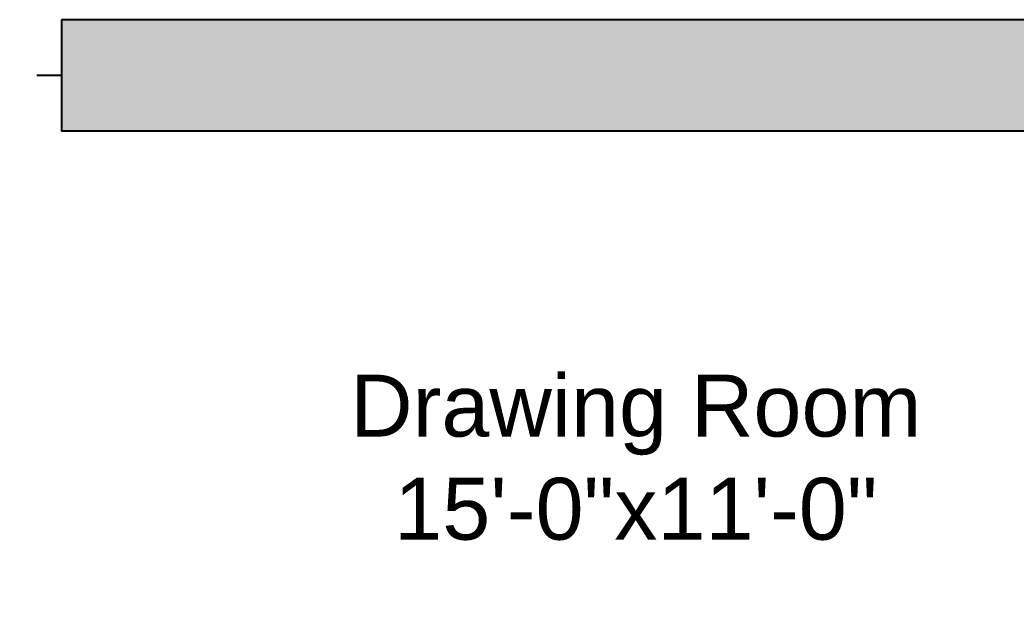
# Model space of a CAD drawing. Extents: x 9 to 378, y 7 to 556.
# Drawn here: x 226.6 to 307.2, y 153.7 to 202.4 of the extents above; entities that cross this region are included whole.
import ezdxf

# ---------------------------------------------------------------- set-up
doc = ezdxf.new("R2010")
doc.units = 0
doc.header["$MEASUREMENT"] = 0
for name, color, linetype in [('DOORS', 42, 'CONTINUOUS'), ('LABELS', 7, 'CONTINUOUS'), ('LINE', 7, 'CONTINUOUS')]:
    doc.layers.add(name, color=color, linetype=linetype)
doc.styles.get("Standard").update_dxf_attribs({"font": 'arial.ttf'})

msp = doc.modelspace()

# ---------------------------------------------------------------- hatches: boundary and pattern name
at = {"layer": 'LINE'}
h = msp.add_hatch(color=4, dxfattribs=at)
h.paths.add_polyline_path([(9.488, 556.362), (9.488, 26.925), (18.488, 26.925), (18.488, 193.425), (36.488, 193.425), (36.488, 202.425), (18.488, 202.425), (18.488, 382.362), (163.988, 382.362), (163.988, 391.362), (18.488, 391.362), (18.488, 547.362), (210.488, 547.362), (210.488, 509.862), (219.488, 509.862), (219.488, 547.362), (285.488, 547.362), (285.488, 517.362), (289.988, 517.362), (289.988, 547.362), (369.488, 547.362), (369.488, 475.362), (364.988, 475.362), (364.988, 466.362), (378.488, 466.362), (378.488, 556.362)])
h.paths.add_polyline_path([(219.488, 475.362), (219.488, 479.862), (210.488, 479.862), (210.488, 461.862), (219.488, 461.862), (219.488, 466.362), (328.988, 466.362), (328.988, 475.362)], flags=17)
h.paths.add_polyline_path([(226.988, 382.362), (226.988, 391.362), (219.488, 391.362), (219.488, 395.862), (210.488, 395.862), (210.488, 391.362), (205.988, 391.362), (205.988, 382.362)], flags=17)
h.paths.add_polyline_path([(121.988, 193.425), (121.988, 202.425), (103.988, 202.425), (103.988, 193.425)], flags=17)
h.paths.add_polyline_path([(180.488, 52.425), (243.488, 52.425), (243.488, 61.425), (189.488, 61.425), (189.488, 86.925), (180.488, 86.925)], flags=17)
h.paths.add_polyline_path([(180.488, 158.925), (189.488, 158.925), (189.488, 193.425), (193.988, 193.425), (193.988, 202.425), (175.988, 202.425), (175.988, 193.425), (180.488, 193.425)], flags=17)
h.paths.add_polyline_path([(369.488, 193.425), (369.488, 61.425), (315.488, 61.425), (315.488, 52.425), (378.488, 52.425), (378.488, 391.362), (324.488, 391.362), (324.488, 382.362), (369.488, 382.362), (369.488, 248.925), (241.988, 248.925), (241.988, 323.925), (232.988, 323.925), (232.988, 244.425), (369.488, 244.425), (369.488, 202.425), (229.988, 202.425), (229.988, 193.425)], flags=0)

# ---------------------------------------------------------------- linework, layer by layer
at = {"layer": 'DOORS'}
msp.add_line((229.988, 197.925), (227.988, 197.925), dxfattribs=at)
at = {"layer": 'LINE'}
for p, q in [((369.488, 202.425), (229.988, 202.425)), ((229.988, 202.425), (229.988, 193.425)), ((369.488, 193.425), (229.988, 193.425))]:
    msp.add_line(p, q, dxfattribs=at)

# ---------------------------------------------------------------- texts
at = {"layer": 'LABELS', "insert": (276.422, 167.046), "char_height": 5, "attachment_point": 5}
msp.add_mtext('Drawing Room\\P15\'-0"x11\'-0"', dxfattribs=at)

doc.saveas('drawing.dxf')
